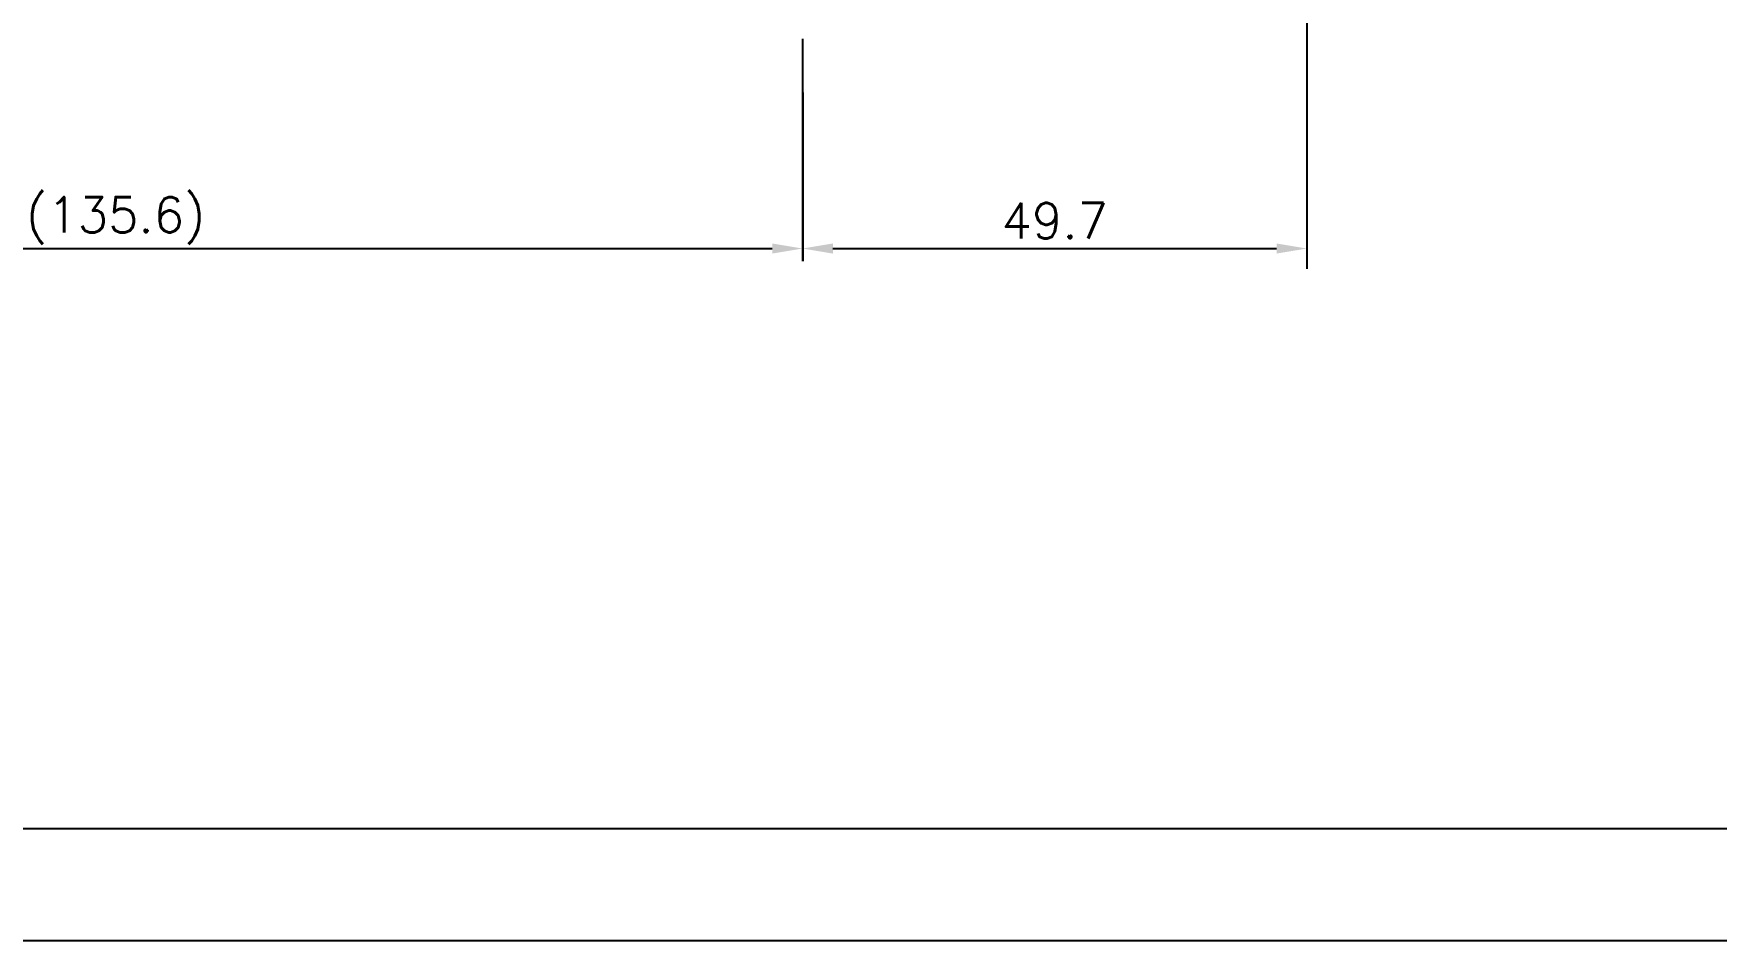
# Model space of a CAD drawing. Extents: x 937 to 1531, y -1355 to -935.
# Drawn here: x 1081.6 to 1247.7, y -1354.8 to -1265.3 of the extents above; entities that cross this region are included whole.
import ezdxf

# ---------------------------------------------------------------- set-up
doc = ezdxf.new("R2010")
doc.units = 0
doc.header["$LTSCALE"] = 7
doc.header["$MEASUREMENT"] = 0
doc.layers.get('0').update_dxf_attribs({"color": 2, "linetype": 'CONTINUOUS'})
doc.layers.add('DIM', color=2, linetype='CONTINUOUS')
doc.layers.add('TXT', color=4, linetype='CONTINUOUS')
doc.styles.add('GHS', font='romans', dxfattribs={"bigfont": 'ghs'})

msp = doc.modelspace()

# ---------------------------------------------------------------- linework, layer by layer
at = {"linetype": 'Continuous'}
msp.add_lwpolyline([(937.4233429007143, -1354.809406997082), (1531.423342900736, -1354.809406997082), (1531.423342900736, -934.8094069970748), (937.4233429007143, -934.8094069970748)], close=True, dxfattribs=at)
at = {"layer": 'DIM'}
for p, q in [((1207.324732222248, -1194.807996370866), (1207.324732222248, -1288.487714450736)), ((1157.537325684777, -1265.766549513894), (1157.537325684777, -1287.737714450736)), ((1157.537325684777, -1271.113153648157), (1157.537325684777, -1287.737714450736)), ((1157.555417493805, -1271.064180411027), (1157.555417493805, -1287.737714450736)), ((1157.555417493805, -1271.064180411027), (1157.555417493805, -1287.737714450736)), ((1024.937249192682, -1286.487714450736), (1154.537325684777, -1286.487714450736)), ((1160.537325684777, -1286.487714450736), (1204.324732222248, -1286.487714450736))]:
    msp.add_line(p, q, dxfattribs=at)
for points in [[(1154.537325684777, -1285.987714450736), (1154.537325684777, -1286.987714450736), (1157.537325684777, -1286.487714450736)], [(1160.537325684777, -1285.987714450736), (1160.537325684777, -1286.987714450736), (1157.537325684777, -1286.487714450736)], [(1204.324732222248, -1285.987714450736), (1204.324732222248, -1286.987714450736), (1207.324732222248, -1286.487714450736)]]:
    msp.add_solid(points, dxfattribs=at)
at = {"layer": 'TXT', "color": 4, "linetype": 'Continuous'}
msp.add_line((1517.423342900714, -1343.809406997086), (963.4233429007106, -1343.809406997086), dxfattribs=at)

# ---------------------------------------------------------------- texts
at = {"layer": 'DIM', "char_height": 3.5, "attachment_point": 5, "style": 'GHS'}
for s, insert in [('(135.6)', (1089.73728743873, -1283.737714450736)), ('49.7', (1182.431028953512, -1283.737714450736))]:
    msp.add_mtext(s, dxfattribs=dict(at, insert=insert))

doc.saveas('drawing.dxf')
